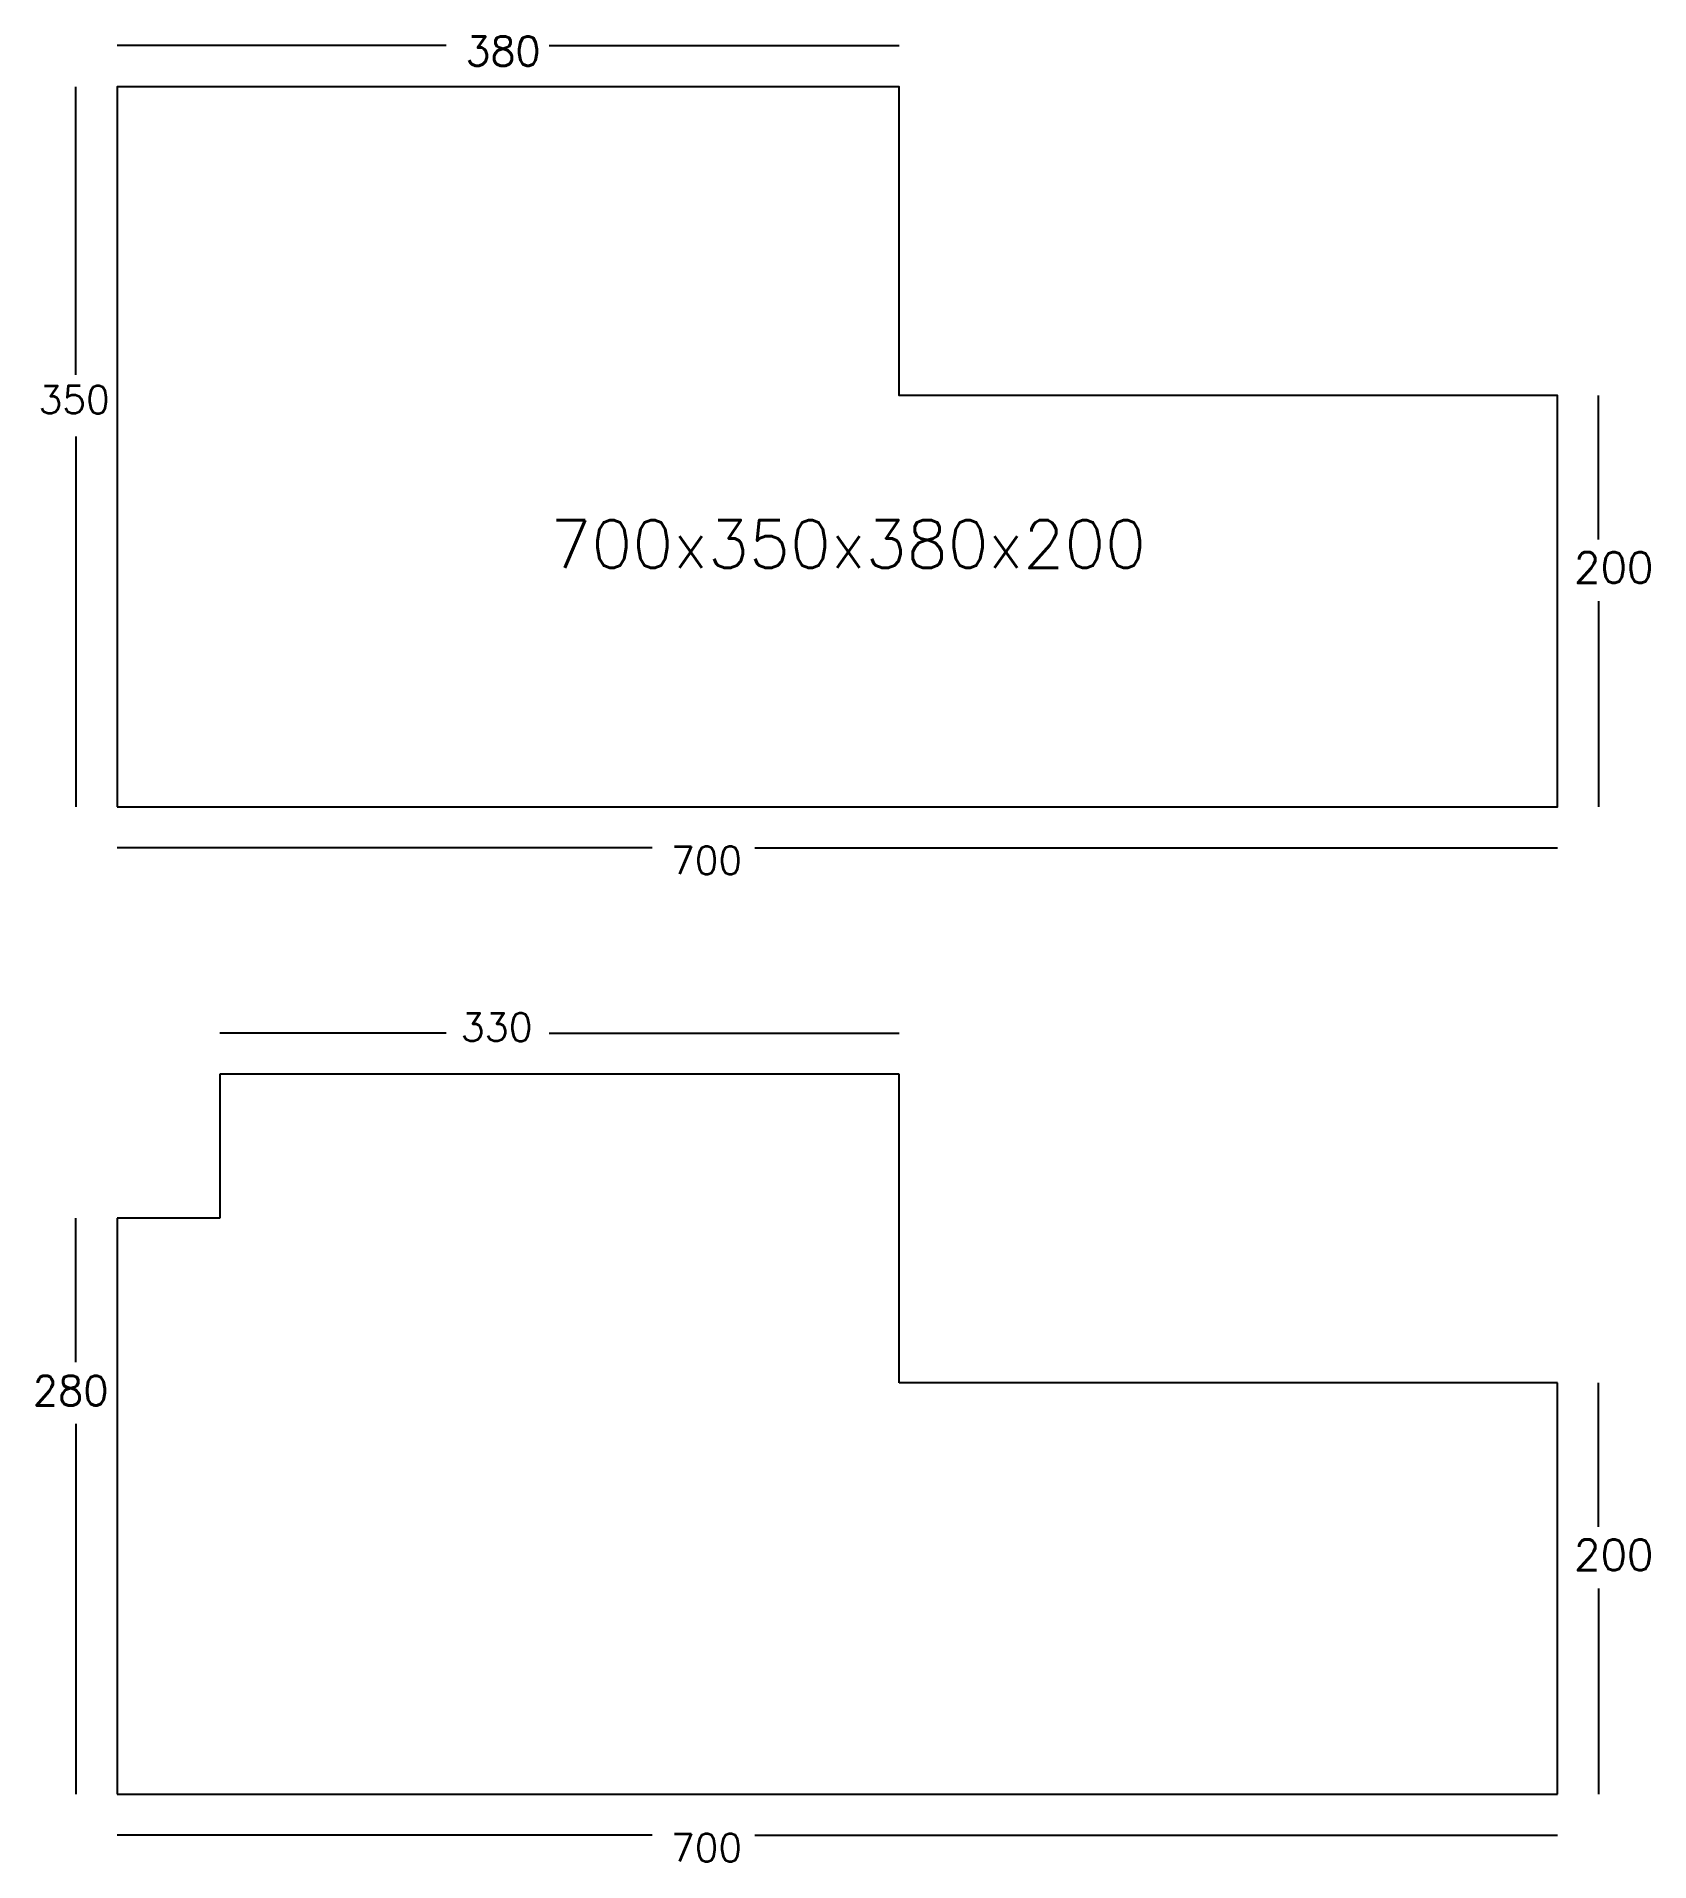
# Model space of a CAD drawing. Extents: x -39 to 745, y -513 to 374.
import ezdxf

# ---------------------------------------------------------------- set-up
doc = ezdxf.new("R2010")
doc.units = 0
doc.layers.get('0').update_dxf_attribs({"linetype": 'CONTINUOUS'})
doc.layers.add('LAYER_0', color=7, linetype='CONTINUOUS')
doc.styles.get("Standard").update_dxf_attribs({"font": 'txt.shx'})

msp = doc.modelspace()

# ---------------------------------------------------------------- linework, layer by layer
at = {"color": 5}
for p, q in [((380, -130), (50, -130)), ((50, -130), (50, -200)), ((50, -200), (0, -200)), ((0, -200), (0, -480))]:
    msp.add_line(p, q, dxfattribs=at)
at = {"layer": 'LAYER_0', "color": 1}
for p, q in [((160, 370), (0, 370)), ((160, 370), (0, 370)), ((210, 370), (380, 370)), ((210, 370), (380, 370)), ((-20, 210), (-20, 350)), ((-20, 210), (-20, 350)), ((720, 130), (720, 200)), ((720, 130), (720, 200)), ((-20, 180), (-20, 0)), ((-20, 180), (-20, 0)), ((720, 100), (720, 0)), ((720, 100), (720, 0)), ((260, -20), (0, -20)), ((260, -20), (0, -20)), ((310, -20), (700, -20)), ((310, -20), (700, -20)), ((160, -110), (50, -110)), ((210, -110), (380, -110)), ((-20, -270), (-20, -200)), ((720, -350), (720, -280)), ((-20, -300), (-20, -480)), ((720, -380), (720, -480)), ((260, -500), (0, -500)), ((310, -500), (700, -500))]:
    msp.add_line(p, q, dxfattribs=at)
at = {"layer": 'LAYER_0', "color": 5}
for p, q in [((380, -280), (380, -130)), ((700, -280), (380, -280)), ((700, -480), (700, -280)), ((0, -480), (700, -480))]:
    msp.add_line(p, q, dxfattribs=at)
at = {"layer": 'LAYER_0', "color": 5, "flags": 128}
msp.add_lwpolyline([(0, 0), (700, 0), (700, 200), (380, 200), (380, 350), (0, 350), (0, 0)], dxfattribs=at)
msp.add_lwpolyline([(0, 0), (700, 0), (700, 200), (380, 200), (380, 350), (0, 350), (0, 0)], dxfattribs=at)

# ---------------------------------------------------------------- texts
for s, height, p in [('380', 14.18, (169.31, 360.27)), ('380', 14.18, (169.31, 360.27)), ('350', 13.488, (-38.19, 191.2)), ('350', 13.488, (-38.19, 191.2)), ('700x350x380x200', 23.2098, (210.62, 116.12)), ('200', 15.011, (708.05, 108.8)), ('200', 15.011, (708.05, 108.8)), ('700', 13.427, (269.23, -32.75)), ('700', 13.427, (269.23, -32.75)), ('330', 13.601, (167, -114)), ('280', 14.318, (-41, -291)), ('200', 15.011, (708.05, -371.2)), ('700', 13.427, (269.23, -512.75))]:
    msp.add_text(s, height=height).set_placement(p)

doc.saveas('drawing.dxf')
